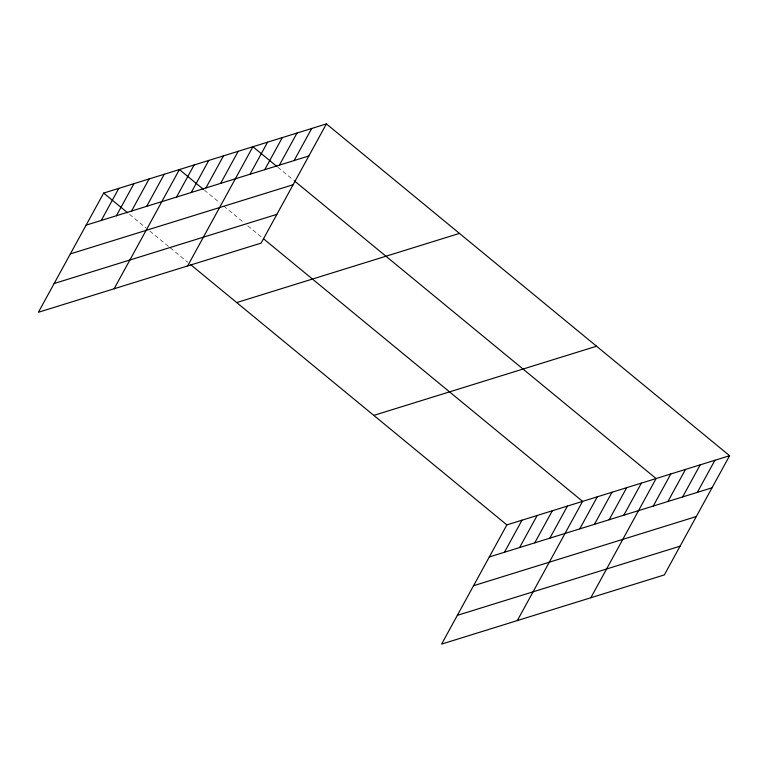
<?xml version="1.0" encoding="UTF-8"?>
<svg xmlns="http://www.w3.org/2000/svg" width="768" height="768" viewBox="0 0 768 768"><rect width="100%" height="100%" fill="white"/><g stroke="black" fill="none" stroke-linecap="round" stroke-linejoin="round"><path stroke-width="0.58" stroke-dasharray="3.84 2.88" d="M277.843 167.261L293.549 180.192M204.336 190.09L220.051 203.021M223.747 206.054L244.07 222.787M247.766 225.83L261.629 237.235M129.533 214.368L146.17 228.058M149.866 231.091L169.267 247.066M170.189 247.824L187.747 262.272"/><path stroke-width="1.15" d="M326.4 123.907L103.661 193.075L38.4 312.278L261.139 243.11L326.4 123.907L729.6 455.722L664.339 574.925L441.6 644.093L506.861 524.89L729.6 455.722M101.251 220.445L118.81 188.371M116.39 215.741L133.949 183.667M131.539 211.037L149.098 178.963M146.688 206.333L164.246 174.259M114.134 288.758L179.395 169.555L203.414 189.331M176.534 197.069L194.093 164.995M191.232 192.499L208.79 160.426M205.93 187.939L223.488 155.866M220.637 183.37L238.195 151.296M187.632 265.939L252.893 146.736L276.922 166.502M250.032 174.24L267.59 142.166M264.739 169.68L282.298 137.606M279.437 165.11L296.995 133.037M294.134 160.55L311.693 128.477M504.451 552.259L522.01 520.186M519.6 547.555L537.158 515.482M534.739 542.851L552.307 510.778M549.888 538.147L567.446 506.074M517.334 620.573L582.595 501.37L263.472 238.752M579.734 528.883L597.293 496.81M594.432 524.314L612 492.24M609.139 519.754L626.698 487.68M623.837 515.184L641.395 483.11M590.832 597.754L656.093 478.55L294.47 180.95M653.242 506.054L670.8 473.981M667.939 501.494L685.498 469.421M682.637 496.925L700.195 464.851M697.344 492.365L714.902 460.291M86.102 225.149L308.832 155.981M70.358 253.901L293.098 184.733M54.144 283.526L276.874 214.358M236.717 302.573L459.456 233.405M373.805 415.392L596.544 346.224M489.302 556.963L712.042 487.795M473.568 585.715L696.298 516.547M457.344 615.341L680.083 546.173M103.661 193.075L127.69 212.842M190.522 264.557L506.861 524.89"/></g></svg>
